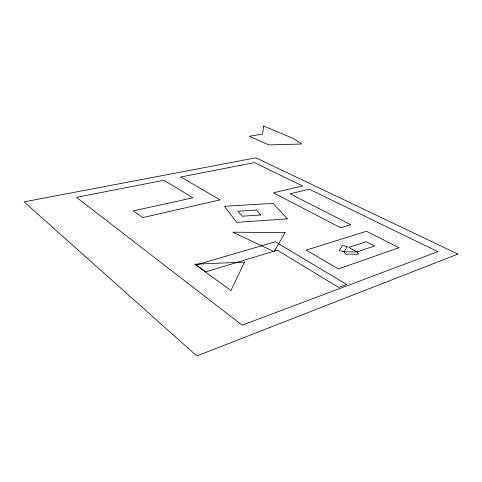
<?xml version="1.0" encoding="UTF-8"?>
<svg xmlns="http://www.w3.org/2000/svg" width="482" height="482" viewBox="0 0 482 482"><rect width="100%" height="100%" fill="white"/><g stroke="black" fill="none" stroke-linecap="round" stroke-linejoin="round"><path stroke-width="0.72" d="M263.642 126.037L262.57 134.098L249.357 136.267L268.739 144.907L301.889 144.028L293.538 138.551L263.642 126.037M244.537 262.057L230.938 290.526L194.722 264.214L244.537 262.057M285.109 232.583L274.131 251.658L232.842 232.197L285.109 232.583M347.245 246.543L344.13 251.833L345.57 254.165L358.59 254.195L357.066 251.863L348.823 247.399L366.26 241.693L374.52 245.995L357.066 251.863L344.13 251.833L339.25 250.664L342.437 245.41L347.245 246.543M457.9 254.08L196.819 355.963L24.1 201.868L255.924 157.807L457.9 254.08M437.873 251.67L242.163 325.157L76.475 197.349L164.001 180.262L192.927 197.795L133.345 210.893L142.78 217.581L220.154 199.879L180.744 176.99L254.49 162.597L302.594 185.962L273.402 192.812L340.605 227.733L350.763 224.696L289.977 193.836L309.257 189.197L437.873 251.67M346.63 284.41L338.605 287.405L277.361 250.164L205.82 271.848L196.246 264.895L275.216 241.795L346.63 284.41M398.994 247.7L338.412 268.914L306.142 250.152L366.441 231.24L398.994 247.7M287.29 218.846L236.596 222.389L224.516 206.32L273.047 203.338L287.29 218.846M260.684 214.972L241.976 216.225L238.078 211.249L256.532 210.062L260.684 214.972"/></g></svg>
